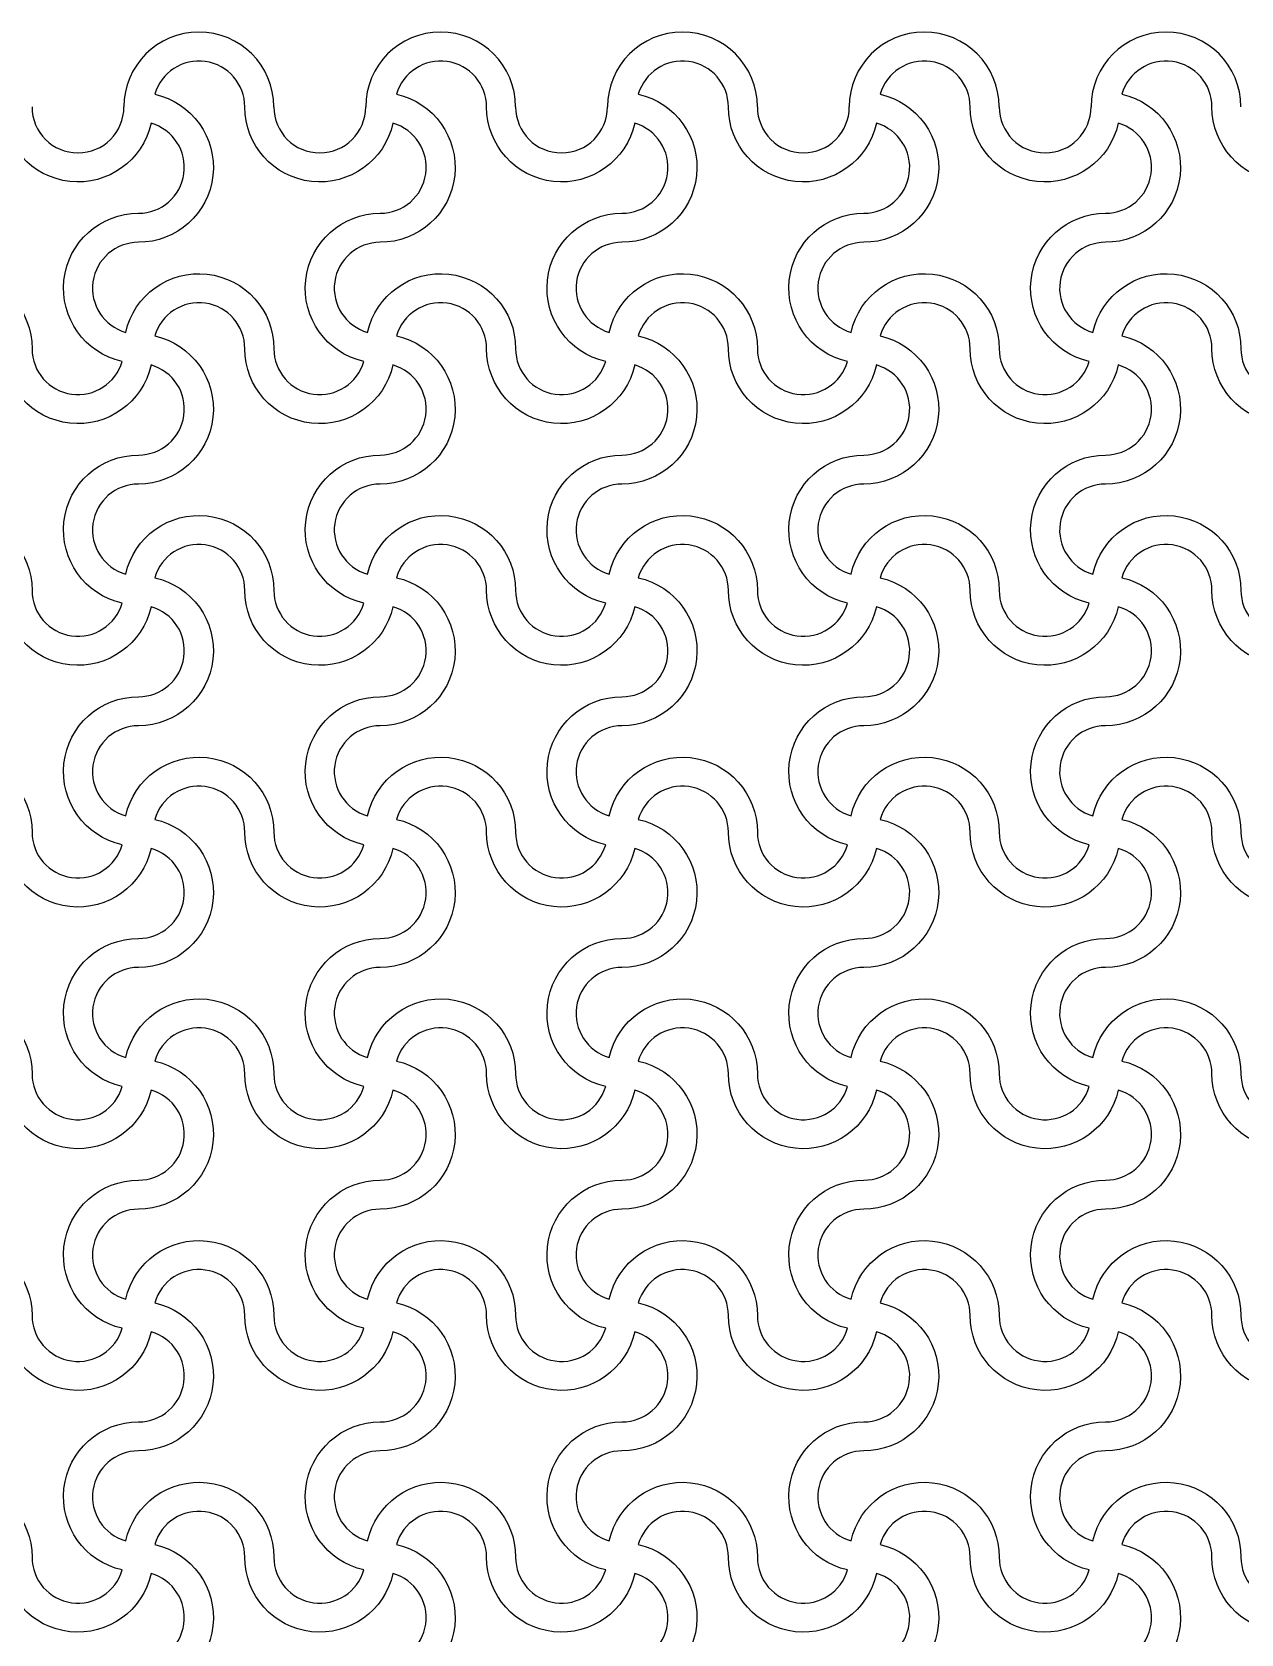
# Model space of a CAD drawing. Header units: millimetres. Extents: x 24 to 345, y 12 to 201.
# Drawn here: x 46.219 to 48.219, y 40.167 to 42.818 of the extents above; entities that cross this region are included whole.
import ezdxf

# ---------------------------------------------------------------- set-up
doc = ezdxf.new("R2010")
doc.units = ezdxf.units.MM
doc.header["$MEASUREMENT"] = 0
doc.layers.add('5th metal (rf+ground)', color=240, linetype='Continuous')

msp = doc.modelspace()

# ---------------------------------------------------------------- linework, layer by layer
at = {"layer": '5th metal (rf+ground)'}
for points in [[(46.41633, 42.66724, -0.8959788), (46.1713, 42.69421, 0.8687853), (46.02227, 42.71524, -0.8959788), (45.9953, 42.47021, 0.8687853), (45.97427, 42.32118, -0.8959788), (46.2193, 42.29421, 0.8687853), (46.36833, 42.27318, -0.8959788), (46.3953, 42.51821, 0.8687853)], [(46.41633, 42.66724, -0.8959788), (46.1713, 42.69421, 0.8687853), (46.02227, 42.71524, -0.8959788), (45.9953, 42.47021, 0.8687853), (45.97427, 42.32118, -0.8959788), (46.2193, 42.29421, 0.8687853), (46.36833, 42.27318, -0.8959788), (46.3953, 42.51821, 0.8687853)], [(46.41633, 42.66724, -0.8959788), (46.1713, 42.69421, 0.8687853), (46.02227, 42.71524, -0.8959788), (45.9953, 42.47021, 0.8687853), (45.97427, 42.32118, -0.8959788), (46.2193, 42.29421, 0.8687853), (46.36833, 42.27318, -0.8959788), (46.3953, 42.51821, 0.8687853)], [(46.41633, 42.66724, -0.8959788), (46.1713, 42.69421, 0.8687853), (46.02227, 42.71524, -0.8959788), (45.9953, 42.47021, 0.8687853), (45.97427, 42.32118, -0.8959788), (46.2193, 42.29421, 0.8687853), (46.36833, 42.27318, -0.8959788), (46.3953, 42.51821, 0.8687853)], [(46.81633, 42.66724, -0.8959788), (46.5713, 42.69421, 0.8687853), (46.42227, 42.71524, -0.8959788), (46.3953, 42.47021, 0.8687853), (46.37427, 42.32118, -0.8959788), (46.6193, 42.29421, 0.8687853), (46.76833, 42.27318, -0.8959788), (46.7953, 42.51821, 0.8687853)], [(46.81633, 42.66724, -0.8959788), (46.5713, 42.69421, 0.8687853), (46.42227, 42.71524, -0.8959788), (46.3953, 42.47021, 0.8687853), (46.37427, 42.32118, -0.8959788), (46.6193, 42.29421, 0.8687853), (46.76833, 42.27318, -0.8959788), (46.7953, 42.51821, 0.8687853)], [(46.81633, 42.66724, -0.8959788), (46.5713, 42.69421, 0.8687853), (46.42227, 42.71524, -0.8959788), (46.3953, 42.47021, 0.8687853), (46.37427, 42.32118, -0.8959788), (46.6193, 42.29421, 0.8687853), (46.76833, 42.27318, -0.8959788), (46.7953, 42.51821, 0.8687853)], [(46.81633, 42.66724, -0.8959788), (46.5713, 42.69421, 0.8687853), (46.42227, 42.71524, -0.8959788), (46.3953, 42.47021, 0.8687853), (46.37427, 42.32118, -0.8959788), (46.6193, 42.29421, 0.8687853), (46.76833, 42.27318, -0.8959788), (46.7953, 42.51821, 0.8687853)], [(47.21633, 42.66724, -0.8959788), (46.9713, 42.69421, 0.8687853), (46.82227, 42.71524, -0.8959788), (46.7953, 42.47021, 0.8687853), (46.77427, 42.32118, -0.8959788), (47.0193, 42.29421, 0.8687853), (47.16833, 42.27318, -0.8959788), (47.1953, 42.51821, 0.8687853)], [(47.21633, 42.66724, -0.8959788), (46.9713, 42.69421, 0.8687853), (46.82227, 42.71524, -0.8959788), (46.7953, 42.47021, 0.8687853), (46.77427, 42.32118, -0.8959788), (47.0193, 42.29421, 0.8687853), (47.16833, 42.27318, -0.8959788), (47.1953, 42.51821, 0.8687853)], [(47.21633, 42.66724, -0.8959788), (46.9713, 42.69421, 0.8687853), (46.82227, 42.71524, -0.8959788), (46.7953, 42.47021, 0.8687853), (46.77427, 42.32118, -0.8959788), (47.0193, 42.29421, 0.8687853), (47.16833, 42.27318, -0.8959788), (47.1953, 42.51821, 0.8687853)], [(47.21633, 42.66724, -0.8959788), (46.9713, 42.69421, 0.8687853), (46.82227, 42.71524, -0.8959788), (46.7953, 42.47021, 0.8687853), (46.77427, 42.32118, -0.8959788), (47.0193, 42.29421, 0.8687853), (47.16833, 42.27318, -0.8959788), (47.1953, 42.51821, 0.8687853)], [(47.61633, 42.66724, -0.8959788), (47.3713, 42.69421, 0.8687853), (47.22227, 42.71524, -0.8959788), (47.1953, 42.47021, 0.8687853), (47.17427, 42.32118, -0.8959788), (47.4193, 42.29421, 0.8687853), (47.56833, 42.27318, -0.8959788), (47.5953, 42.51821, 0.8687853)], [(47.61633, 42.66724, -0.8959788), (47.3713, 42.69421, 0.8687853), (47.22227, 42.71524, -0.8959788), (47.1953, 42.47021, 0.8687853), (47.17427, 42.32118, -0.8959788), (47.4193, 42.29421, 0.8687853), (47.56833, 42.27318, -0.8959788), (47.5953, 42.51821, 0.8687853)], [(47.61633, 42.66724, -0.8959788), (47.3713, 42.69421, 0.8687853), (47.22227, 42.71524, -0.8959788), (47.1953, 42.47021, 0.8687853), (47.17427, 42.32118, -0.8959788), (47.4193, 42.29421, 0.8687853), (47.56833, 42.27318, -0.8959788), (47.5953, 42.51821, 0.8687853)], [(47.61633, 42.66724, -0.8959788), (47.3713, 42.69421, 0.8687853), (47.22227, 42.71524, -0.8959788), (47.1953, 42.47021, 0.8687853), (47.17427, 42.32118, -0.8959788), (47.4193, 42.29421, 0.8687853), (47.56833, 42.27318, -0.8959788), (47.5953, 42.51821, 0.8687853)], [(48.01633, 42.66724, -0.8959788), (47.7713, 42.69421, 0.8687853), (47.62227, 42.71524, -0.8959788), (47.5953, 42.47021, 0.8687853), (47.57427, 42.32118, -0.8959788), (47.8193, 42.29421, 0.8687853), (47.96833, 42.27318, -0.8959788), (47.9953, 42.51821, 0.8687853)], [(48.01633, 42.66724, -0.8959788), (47.7713, 42.69421, 0.8687853), (47.62227, 42.71524, -0.8959788), (47.5953, 42.47021, 0.8687853), (47.57427, 42.32118, -0.8959788), (47.8193, 42.29421, 0.8687853), (47.96833, 42.27318, -0.8959788), (47.9953, 42.51821, 0.8687853)], [(48.01633, 42.66724, -0.8959788), (47.7713, 42.69421, 0.8687853), (47.62227, 42.71524, -0.8959788), (47.5953, 42.47021, 0.8687853), (47.57427, 42.32118, -0.8959788), (47.8193, 42.29421, 0.8687853), (47.96833, 42.27318, -0.8959788), (47.9953, 42.51821, 0.8687853)], [(48.01633, 42.66724, -0.8959788), (47.7713, 42.69421, 0.8687853), (47.62227, 42.71524, -0.8959788), (47.5953, 42.47021, 0.8687853), (47.57427, 42.32118, -0.8959788), (47.8193, 42.29421, 0.8687853), (47.96833, 42.27318, -0.8959788), (47.9953, 42.51821, 0.8687853)], [(48.41633, 42.66724, -0.8959788), (48.1713, 42.69421, 0.8687853), (48.02227, 42.71524, -0.8959788), (47.9953, 42.47021, 0.8687853), (47.97427, 42.32118, -0.8959788), (48.2193, 42.29421, 0.8687853), (48.36833, 42.27318, -0.8959788), (48.3953, 42.51821, 0.8687853)], [(48.41633, 42.66724, -0.8959788), (48.1713, 42.69421, 0.8687853), (48.02227, 42.71524, -0.8959788), (47.9953, 42.47021, 0.8687853), (47.97427, 42.32118, -0.8959788), (48.2193, 42.29421, 0.8687853), (48.36833, 42.27318, -0.8959788), (48.3953, 42.51821, 0.8687853)], [(48.41633, 42.66724, -0.8959788), (48.1713, 42.69421, 0.8687853), (48.02227, 42.71524, -0.8959788), (47.9953, 42.47021, 0.8687853), (47.97427, 42.32118, -0.8959788), (48.2193, 42.29421, 0.8687853), (48.36833, 42.27318, -0.8959788), (48.3953, 42.51821, 0.8687853)], [(48.41633, 42.66724, -0.8959788), (48.1713, 42.69421, 0.8687853), (48.02227, 42.71524, -0.8959788), (47.9953, 42.47021, 0.8687853), (47.97427, 42.32118, -0.8959788), (48.2193, 42.29421, 0.8687853), (48.36833, 42.27318, -0.8959788), (48.3953, 42.51821, 0.8687853)], [(46.41633, 42.26724, -0.8959788), (46.1713, 42.29421, 0.8687853), (46.02227, 42.31524, -0.8959788), (45.9953, 42.07021, 0.8687853), (45.97427, 41.92118, -0.8959788), (46.2193, 41.89421, 0.8687853), (46.36833, 41.87318, -0.8959788), (46.3953, 42.11821, 0.8687853)], [(46.41633, 42.26724, -0.8959788), (46.1713, 42.29421, 0.8687853), (46.02227, 42.31524, -0.8959788), (45.9953, 42.07021, 0.8687853), (45.97427, 41.92118, -0.8959788), (46.2193, 41.89421, 0.8687853), (46.36833, 41.87318, -0.8959788), (46.3953, 42.11821, 0.8687853)], [(46.41633, 42.26724, -0.8959788), (46.1713, 42.29421, 0.8687853), (46.02227, 42.31524, -0.8959788), (45.9953, 42.07021, 0.8687853), (45.97427, 41.92118, -0.8959788), (46.2193, 41.89421, 0.8687853), (46.36833, 41.87318, -0.8959788), (46.3953, 42.11821, 0.8687853)], [(46.41633, 42.26724, -0.8959788), (46.1713, 42.29421, 0.8687853), (46.02227, 42.31524, -0.8959788), (45.9953, 42.07021, 0.8687853), (45.97427, 41.92118, -0.8959788), (46.2193, 41.89421, 0.8687853), (46.36833, 41.87318, -0.8959788), (46.3953, 42.11821, 0.8687853)], [(46.81633, 42.26724, -0.8959788), (46.5713, 42.29421, 0.8687853), (46.42227, 42.31524, -0.8959788), (46.3953, 42.07021, 0.8687853), (46.37427, 41.92118, -0.8959788), (46.6193, 41.89421, 0.8687853), (46.76833, 41.87318, -0.8959788), (46.7953, 42.11821, 0.8687853)], [(46.81633, 42.26724, -0.8959788), (46.5713, 42.29421, 0.8687853), (46.42227, 42.31524, -0.8959788), (46.3953, 42.07021, 0.8687853), (46.37427, 41.92118, -0.8959788), (46.6193, 41.89421, 0.8687853), (46.76833, 41.87318, -0.8959788), (46.7953, 42.11821, 0.8687853)], [(46.81633, 42.26724, -0.8959788), (46.5713, 42.29421, 0.8687853), (46.42227, 42.31524, -0.8959788), (46.3953, 42.07021, 0.8687853), (46.37427, 41.92118, -0.8959788), (46.6193, 41.89421, 0.8687853), (46.76833, 41.87318, -0.8959788), (46.7953, 42.11821, 0.8687853)], [(46.81633, 42.26724, -0.8959788), (46.5713, 42.29421, 0.8687853), (46.42227, 42.31524, -0.8959788), (46.3953, 42.07021, 0.8687853), (46.37427, 41.92118, -0.8959788), (46.6193, 41.89421, 0.8687853), (46.76833, 41.87318, -0.8959788), (46.7953, 42.11821, 0.8687853)], [(47.21633, 42.26724, -0.8959788), (46.9713, 42.29421, 0.8687853), (46.82227, 42.31524, -0.8959788), (46.7953, 42.07021, 0.8687853), (46.77427, 41.92118, -0.8959788), (47.0193, 41.89421, 0.8687853), (47.16833, 41.87318, -0.8959788), (47.1953, 42.11821, 0.8687853)], [(47.21633, 42.26724, -0.8959788), (46.9713, 42.29421, 0.8687853), (46.82227, 42.31524, -0.8959788), (46.7953, 42.07021, 0.8687853), (46.77427, 41.92118, -0.8959788), (47.0193, 41.89421, 0.8687853), (47.16833, 41.87318, -0.8959788), (47.1953, 42.11821, 0.8687853)], [(47.21633, 42.26724, -0.8959788), (46.9713, 42.29421, 0.8687853), (46.82227, 42.31524, -0.8959788), (46.7953, 42.07021, 0.8687853), (46.77427, 41.92118, -0.8959788), (47.0193, 41.89421, 0.8687853), (47.16833, 41.87318, -0.8959788), (47.1953, 42.11821, 0.8687853)], [(47.21633, 42.26724, -0.8959788), (46.9713, 42.29421, 0.8687853), (46.82227, 42.31524, -0.8959788), (46.7953, 42.07021, 0.8687853), (46.77427, 41.92118, -0.8959788), (47.0193, 41.89421, 0.8687853), (47.16833, 41.87318, -0.8959788), (47.1953, 42.11821, 0.8687853)], [(47.61633, 42.26724, -0.8959788), (47.3713, 42.29421, 0.8687853), (47.22227, 42.31524, -0.8959788), (47.1953, 42.07021, 0.8687853), (47.17427, 41.92118, -0.8959788), (47.4193, 41.89421, 0.8687853), (47.56833, 41.87318, -0.8959788), (47.5953, 42.11821, 0.8687853)], [(47.61633, 42.26724, -0.8959788), (47.3713, 42.29421, 0.8687853), (47.22227, 42.31524, -0.8959788), (47.1953, 42.07021, 0.8687853), (47.17427, 41.92118, -0.8959788), (47.4193, 41.89421, 0.8687853), (47.56833, 41.87318, -0.8959788), (47.5953, 42.11821, 0.8687853)], [(47.61633, 42.26724, -0.8959788), (47.3713, 42.29421, 0.8687853), (47.22227, 42.31524, -0.8959788), (47.1953, 42.07021, 0.8687853), (47.17427, 41.92118, -0.8959788), (47.4193, 41.89421, 0.8687853), (47.56833, 41.87318, -0.8959788), (47.5953, 42.11821, 0.8687853)], [(47.61633, 42.26724, -0.8959788), (47.3713, 42.29421, 0.8687853), (47.22227, 42.31524, -0.8959788), (47.1953, 42.07021, 0.8687853), (47.17427, 41.92118, -0.8959788), (47.4193, 41.89421, 0.8687853), (47.56833, 41.87318, -0.8959788), (47.5953, 42.11821, 0.8687853)], [(48.01633, 42.26724, -0.8959788), (47.7713, 42.29421, 0.8687853), (47.62227, 42.31524, -0.8959788), (47.5953, 42.07021, 0.8687853), (47.57427, 41.92118, -0.8959788), (47.8193, 41.89421, 0.8687853), (47.96833, 41.87318, -0.8959788), (47.9953, 42.11821, 0.8687853)], [(48.01633, 42.26724, -0.8959788), (47.7713, 42.29421, 0.8687853), (47.62227, 42.31524, -0.8959788), (47.5953, 42.07021, 0.8687853), (47.57427, 41.92118, -0.8959788), (47.8193, 41.89421, 0.8687853), (47.96833, 41.87318, -0.8959788), (47.9953, 42.11821, 0.8687853)], [(48.01633, 42.26724, -0.8959788), (47.7713, 42.29421, 0.8687853), (47.62227, 42.31524, -0.8959788), (47.5953, 42.07021, 0.8687853), (47.57427, 41.92118, -0.8959788), (47.8193, 41.89421, 0.8687853), (47.96833, 41.87318, -0.8959788), (47.9953, 42.11821, 0.8687853)], [(48.01633, 42.26724, -0.8959788), (47.7713, 42.29421, 0.8687853), (47.62227, 42.31524, -0.8959788), (47.5953, 42.07021, 0.8687853), (47.57427, 41.92118, -0.8959788), (47.8193, 41.89421, 0.8687853), (47.96833, 41.87318, -0.8959788), (47.9953, 42.11821, 0.8687853)], [(48.41633, 42.26724, -0.8959788), (48.1713, 42.29421, 0.8687853), (48.02227, 42.31524, -0.8959788), (47.9953, 42.07021, 0.8687853), (47.97427, 41.92118, -0.8959788), (48.2193, 41.89421, 0.8687853), (48.36833, 41.87318, -0.8959788), (48.3953, 42.11821, 0.8687853)], [(48.41633, 42.26724, -0.8959788), (48.1713, 42.29421, 0.8687853), (48.02227, 42.31524, -0.8959788), (47.9953, 42.07021, 0.8687853), (47.97427, 41.92118, -0.8959788), (48.2193, 41.89421, 0.8687853), (48.36833, 41.87318, -0.8959788), (48.3953, 42.11821, 0.8687853)], [(48.41633, 42.26724, -0.8959788), (48.1713, 42.29421, 0.8687853), (48.02227, 42.31524, -0.8959788), (47.9953, 42.07021, 0.8687853), (47.97427, 41.92118, -0.8959788), (48.2193, 41.89421, 0.8687853), (48.36833, 41.87318, -0.8959788), (48.3953, 42.11821, 0.8687853)], [(48.41633, 42.26724, -0.8959788), (48.1713, 42.29421, 0.8687853), (48.02227, 42.31524, -0.8959788), (47.9953, 42.07021, 0.8687853), (47.97427, 41.92118, -0.8959788), (48.2193, 41.89421, 0.8687853), (48.36833, 41.87318, -0.8959788), (48.3953, 42.11821, 0.8687853)], [(46.41633, 41.86724, -0.8959788), (46.1713, 41.89421, 0.8687853), (46.02227, 41.91524, -0.8959788), (45.9953, 41.67021, 0.8687853), (45.97427, 41.52118, -0.8959788), (46.2193, 41.49421, 0.8687853), (46.36833, 41.47318, -0.8959788), (46.3953, 41.71821, 0.8687853)], [(46.41633, 41.86724, -0.8959788), (46.1713, 41.89421, 0.8687853), (46.02227, 41.91524, -0.8959788), (45.9953, 41.67021, 0.8687853), (45.97427, 41.52118, -0.8959788), (46.2193, 41.49421, 0.8687853), (46.36833, 41.47318, -0.8959788), (46.3953, 41.71821, 0.8687853)], [(46.41633, 41.86724, -0.8959788), (46.1713, 41.89421, 0.8687853), (46.02227, 41.91524, -0.8959788), (45.9953, 41.67021, 0.8687853), (45.97427, 41.52118, -0.8959788), (46.2193, 41.49421, 0.8687853), (46.36833, 41.47318, -0.8959788), (46.3953, 41.71821, 0.8687853)], [(46.41633, 41.86724, -0.8959788), (46.1713, 41.89421, 0.8687853), (46.02227, 41.91524, -0.8959788), (45.9953, 41.67021, 0.8687853), (45.97427, 41.52118, -0.8959788), (46.2193, 41.49421, 0.8687853), (46.36833, 41.47318, -0.8959788), (46.3953, 41.71821, 0.8687853)], [(46.81633, 41.86724, -0.8959788), (46.5713, 41.89421, 0.8687853), (46.42227, 41.91524, -0.8959788), (46.3953, 41.67021, 0.8687853), (46.37427, 41.52118, -0.8959788), (46.6193, 41.49421, 0.8687853), (46.76833, 41.47318, -0.8959788), (46.7953, 41.71821, 0.8687853)], [(46.81633, 41.86724, -0.8959788), (46.5713, 41.89421, 0.8687853), (46.42227, 41.91524, -0.8959788), (46.3953, 41.67021, 0.8687853), (46.37427, 41.52118, -0.8959788), (46.6193, 41.49421, 0.8687853), (46.76833, 41.47318, -0.8959788), (46.7953, 41.71821, 0.8687853)], [(46.81633, 41.86724, -0.8959788), (46.5713, 41.89421, 0.8687853), (46.42227, 41.91524, -0.8959788), (46.3953, 41.67021, 0.8687853), (46.37427, 41.52118, -0.8959788), (46.6193, 41.49421, 0.8687853), (46.76833, 41.47318, -0.8959788), (46.7953, 41.71821, 0.8687853)], [(46.81633, 41.86724, -0.8959788), (46.5713, 41.89421, 0.8687853), (46.42227, 41.91524, -0.8959788), (46.3953, 41.67021, 0.8687853), (46.37427, 41.52118, -0.8959788), (46.6193, 41.49421, 0.8687853), (46.76833, 41.47318, -0.8959788), (46.7953, 41.71821, 0.8687853)], [(47.21633, 41.86724, -0.8959788), (46.9713, 41.89421, 0.8687853), (46.82227, 41.91524, -0.8959788), (46.7953, 41.67021, 0.8687853), (46.77427, 41.52118, -0.8959788), (47.0193, 41.49421, 0.8687853), (47.16833, 41.47318, -0.8959788), (47.1953, 41.71821, 0.8687853)], [(47.21633, 41.86724, -0.8959788), (46.9713, 41.89421, 0.8687853), (46.82227, 41.91524, -0.8959788), (46.7953, 41.67021, 0.8687853), (46.77427, 41.52118, -0.8959788), (47.0193, 41.49421, 0.8687853), (47.16833, 41.47318, -0.8959788), (47.1953, 41.71821, 0.8687853)], [(47.21633, 41.86724, -0.8959788), (46.9713, 41.89421, 0.8687853), (46.82227, 41.91524, -0.8959788), (46.7953, 41.67021, 0.8687853), (46.77427, 41.52118, -0.8959788), (47.0193, 41.49421, 0.8687853), (47.16833, 41.47318, -0.8959788), (47.1953, 41.71821, 0.8687853)], [(47.21633, 41.86724, -0.8959788), (46.9713, 41.89421, 0.8687853), (46.82227, 41.91524, -0.8959788), (46.7953, 41.67021, 0.8687853), (46.77427, 41.52118, -0.8959788), (47.0193, 41.49421, 0.8687853), (47.16833, 41.47318, -0.8959788), (47.1953, 41.71821, 0.8687853)], [(47.61633, 41.86724, -0.8959788), (47.3713, 41.89421, 0.8687853), (47.22227, 41.91524, -0.8959788), (47.1953, 41.67021, 0.8687853), (47.17427, 41.52118, -0.8959788), (47.4193, 41.49421, 0.8687853), (47.56833, 41.47318, -0.8959788), (47.5953, 41.71821, 0.8687853)], [(47.61633, 41.86724, -0.8959788), (47.3713, 41.89421, 0.8687853), (47.22227, 41.91524, -0.8959788), (47.1953, 41.67021, 0.8687853), (47.17427, 41.52118, -0.8959788), (47.4193, 41.49421, 0.8687853), (47.56833, 41.47318, -0.8959788), (47.5953, 41.71821, 0.8687853)], [(47.61633, 41.86724, -0.8959788), (47.3713, 41.89421, 0.8687853), (47.22227, 41.91524, -0.8959788), (47.1953, 41.67021, 0.8687853), (47.17427, 41.52118, -0.8959788), (47.4193, 41.49421, 0.8687853), (47.56833, 41.47318, -0.8959788), (47.5953, 41.71821, 0.8687853)], [(47.61633, 41.86724, -0.8959788), (47.3713, 41.89421, 0.8687853), (47.22227, 41.91524, -0.8959788), (47.1953, 41.67021, 0.8687853), (47.17427, 41.52118, -0.8959788), (47.4193, 41.49421, 0.8687853), (47.56833, 41.47318, -0.8959788), (47.5953, 41.71821, 0.8687853)], [(48.01633, 41.86724, -0.8959788), (47.7713, 41.89421, 0.8687853), (47.62227, 41.91524, -0.8959788), (47.5953, 41.67021, 0.8687853), (47.57427, 41.52118, -0.8959788), (47.8193, 41.49421, 0.8687853), (47.96833, 41.47318, -0.8959788), (47.9953, 41.71821, 0.8687853)], [(48.01633, 41.86724, -0.8959788), (47.7713, 41.89421, 0.8687853), (47.62227, 41.91524, -0.8959788), (47.5953, 41.67021, 0.8687853), (47.57427, 41.52118, -0.8959788), (47.8193, 41.49421, 0.8687853), (47.96833, 41.47318, -0.8959788), (47.9953, 41.71821, 0.8687853)], [(48.01633, 41.86724, -0.8959788), (47.7713, 41.89421, 0.8687853), (47.62227, 41.91524, -0.8959788), (47.5953, 41.67021, 0.8687853), (47.57427, 41.52118, -0.8959788), (47.8193, 41.49421, 0.8687853), (47.96833, 41.47318, -0.8959788), (47.9953, 41.71821, 0.8687853)], [(48.01633, 41.86724, -0.8959788), (47.7713, 41.89421, 0.8687853), (47.62227, 41.91524, -0.8959788), (47.5953, 41.67021, 0.8687853), (47.57427, 41.52118, -0.8959788), (47.8193, 41.49421, 0.8687853), (47.96833, 41.47318, -0.8959788), (47.9953, 41.71821, 0.8687853)], [(48.41633, 41.86724, -0.8959788), (48.1713, 41.89421, 0.8687853), (48.02227, 41.91524, -0.8959788), (47.9953, 41.67021, 0.8687853), (47.97427, 41.52118, -0.8959788), (48.2193, 41.49421, 0.8687853), (48.36833, 41.47318, -0.8959788), (48.3953, 41.71821, 0.8687853)], [(48.41633, 41.86724, -0.8959788), (48.1713, 41.89421, 0.8687853), (48.02227, 41.91524, -0.8959788), (47.9953, 41.67021, 0.8687853), (47.97427, 41.52118, -0.8959788), (48.2193, 41.49421, 0.8687853), (48.36833, 41.47318, -0.8959788), (48.3953, 41.71821, 0.8687853)], [(48.41633, 41.86724, -0.8959788), (48.1713, 41.89421, 0.8687853), (48.02227, 41.91524, -0.8959788), (47.9953, 41.67021, 0.8687853), (47.97427, 41.52118, -0.8959788), (48.2193, 41.49421, 0.8687853), (48.36833, 41.47318, -0.8959788), (48.3953, 41.71821, 0.8687853)], [(48.41633, 41.86724, -0.8959788), (48.1713, 41.89421, 0.8687853), (48.02227, 41.91524, -0.8959788), (47.9953, 41.67021, 0.8687853), (47.97427, 41.52118, -0.8959788), (48.2193, 41.49421, 0.8687853), (48.36833, 41.47318, -0.8959788), (48.3953, 41.71821, 0.8687853)], [(46.41633, 41.46724, -0.8959788), (46.1713, 41.49421, 0.8687853), (46.02227, 41.51524, -0.8959788), (45.9953, 41.27021, 0.8687853), (45.97427, 41.12118, -0.8959788), (46.2193, 41.09421, 0.8687853), (46.36833, 41.07318, -0.8959788), (46.3953, 41.31821, 0.8687853)], [(46.41633, 41.46724, -0.8959788), (46.1713, 41.49421, 0.8687853), (46.02227, 41.51524, -0.8959788), (45.9953, 41.27021, 0.8687853), (45.97427, 41.12118, -0.8959788), (46.2193, 41.09421, 0.8687853), (46.36833, 41.07318, -0.8959788), (46.3953, 41.31821, 0.8687853)], [(46.41633, 41.46724, -0.8959788), (46.1713, 41.49421, 0.8687853), (46.02227, 41.51524, -0.8959788), (45.9953, 41.27021, 0.8687853), (45.97427, 41.12118, -0.8959788), (46.2193, 41.09421, 0.8687853), (46.36833, 41.07318, -0.8959788), (46.3953, 41.31821, 0.8687853)], [(46.41633, 41.46724, -0.8959788), (46.1713, 41.49421, 0.8687853), (46.02227, 41.51524, -0.8959788), (45.9953, 41.27021, 0.8687853), (45.97427, 41.12118, -0.8959788), (46.2193, 41.09421, 0.8687853), (46.36833, 41.07318, -0.8959788), (46.3953, 41.31821, 0.8687853)], [(46.81633, 41.46724, -0.8959788), (46.5713, 41.49421, 0.8687853), (46.42227, 41.51524, -0.8959788), (46.3953, 41.27021, 0.8687853), (46.37427, 41.12118, -0.8959788), (46.6193, 41.09421, 0.8687853), (46.76833, 41.07318, -0.8959788), (46.7953, 41.31821, 0.8687853)], [(46.81633, 41.46724, -0.8959788), (46.5713, 41.49421, 0.8687853), (46.42227, 41.51524, -0.8959788), (46.3953, 41.27021, 0.8687853), (46.37427, 41.12118, -0.8959788), (46.6193, 41.09421, 0.8687853), (46.76833, 41.07318, -0.8959788), (46.7953, 41.31821, 0.8687853)], [(46.81633, 41.46724, -0.8959788), (46.5713, 41.49421, 0.8687853), (46.42227, 41.51524, -0.8959788), (46.3953, 41.27021, 0.8687853), (46.37427, 41.12118, -0.8959788), (46.6193, 41.09421, 0.8687853), (46.76833, 41.07318, -0.8959788), (46.7953, 41.31821, 0.8687853)], [(46.81633, 41.46724, -0.8959788), (46.5713, 41.49421, 0.8687853), (46.42227, 41.51524, -0.8959788), (46.3953, 41.27021, 0.8687853), (46.37427, 41.12118, -0.8959788), (46.6193, 41.09421, 0.8687853), (46.76833, 41.07318, -0.8959788), (46.7953, 41.31821, 0.8687853)], [(47.21633, 41.46724, -0.8959788), (46.9713, 41.49421, 0.8687853), (46.82227, 41.51524, -0.8959788), (46.7953, 41.27021, 0.8687853), (46.77427, 41.12118, -0.8959788), (47.0193, 41.09421, 0.8687853), (47.16833, 41.07318, -0.8959788), (47.1953, 41.31821, 0.8687853)], [(47.21633, 41.46724, -0.8959788), (46.9713, 41.49421, 0.8687853), (46.82227, 41.51524, -0.8959788), (46.7953, 41.27021, 0.8687853), (46.77427, 41.12118, -0.8959788), (47.0193, 41.09421, 0.8687853), (47.16833, 41.07318, -0.8959788), (47.1953, 41.31821, 0.8687853)], [(47.21633, 41.46724, -0.8959788), (46.9713, 41.49421, 0.8687853), (46.82227, 41.51524, -0.8959788), (46.7953, 41.27021, 0.8687853), (46.77427, 41.12118, -0.8959788), (47.0193, 41.09421, 0.8687853), (47.16833, 41.07318, -0.8959788), (47.1953, 41.31821, 0.8687853)], [(47.21633, 41.46724, -0.8959788), (46.9713, 41.49421, 0.8687853), (46.82227, 41.51524, -0.8959788), (46.7953, 41.27021, 0.8687853), (46.77427, 41.12118, -0.8959788), (47.0193, 41.09421, 0.8687853), (47.16833, 41.07318, -0.8959788), (47.1953, 41.31821, 0.8687853)], [(47.61633, 41.46724, -0.8959788), (47.3713, 41.49421, 0.8687853), (47.22227, 41.51524, -0.8959788), (47.1953, 41.27021, 0.8687853), (47.17427, 41.12118, -0.8959788), (47.4193, 41.09421, 0.8687853), (47.56833, 41.07318, -0.8959788), (47.5953, 41.31821, 0.8687853)], [(47.61633, 41.46724, -0.8959788), (47.3713, 41.49421, 0.8687853), (47.22227, 41.51524, -0.8959788), (47.1953, 41.27021, 0.8687853), (47.17427, 41.12118, -0.8959788), (47.4193, 41.09421, 0.8687853), (47.56833, 41.07318, -0.8959788), (47.5953, 41.31821, 0.8687853)], [(47.61633, 41.46724, -0.8959788), (47.3713, 41.49421, 0.8687853), (47.22227, 41.51524, -0.8959788), (47.1953, 41.27021, 0.8687853), (47.17427, 41.12118, -0.8959788), (47.4193, 41.09421, 0.8687853), (47.56833, 41.07318, -0.8959788), (47.5953, 41.31821, 0.8687853)], [(47.61633, 41.46724, -0.8959788), (47.3713, 41.49421, 0.8687853), (47.22227, 41.51524, -0.8959788), (47.1953, 41.27021, 0.8687853), (47.17427, 41.12118, -0.8959788), (47.4193, 41.09421, 0.8687853), (47.56833, 41.07318, -0.8959788), (47.5953, 41.31821, 0.8687853)], [(48.01633, 41.46724, -0.8959788), (47.7713, 41.49421, 0.8687853), (47.62227, 41.51524, -0.8959788), (47.5953, 41.27021, 0.8687853), (47.57427, 41.12118, -0.8959788), (47.8193, 41.09421, 0.8687853), (47.96833, 41.07318, -0.8959788), (47.9953, 41.31821, 0.8687853)], [(48.01633, 41.46724, -0.8959788), (47.7713, 41.49421, 0.8687853), (47.62227, 41.51524, -0.8959788), (47.5953, 41.27021, 0.8687853), (47.57427, 41.12118, -0.8959788), (47.8193, 41.09421, 0.8687853), (47.96833, 41.07318, -0.8959788), (47.9953, 41.31821, 0.8687853)], [(48.01633, 41.46724, -0.8959788), (47.7713, 41.49421, 0.8687853), (47.62227, 41.51524, -0.8959788), (47.5953, 41.27021, 0.8687853), (47.57427, 41.12118, -0.8959788), (47.8193, 41.09421, 0.8687853), (47.96833, 41.07318, -0.8959788), (47.9953, 41.31821, 0.8687853)], [(48.01633, 41.46724, -0.8959788), (47.7713, 41.49421, 0.8687853), (47.62227, 41.51524, -0.8959788), (47.5953, 41.27021, 0.8687853), (47.57427, 41.12118, -0.8959788), (47.8193, 41.09421, 0.8687853), (47.96833, 41.07318, -0.8959788), (47.9953, 41.31821, 0.8687853)], [(48.41633, 41.46724, -0.8959788), (48.1713, 41.49421, 0.8687853), (48.02227, 41.51524, -0.8959788), (47.9953, 41.27021, 0.8687853), (47.97427, 41.12118, -0.8959788), (48.2193, 41.09421, 0.8687853), (48.36833, 41.07318, -0.8959788), (48.3953, 41.31821, 0.8687853)], [(48.41633, 41.46724, -0.8959788), (48.1713, 41.49421, 0.8687853), (48.02227, 41.51524, -0.8959788), (47.9953, 41.27021, 0.8687853), (47.97427, 41.12118, -0.8959788), (48.2193, 41.09421, 0.8687853), (48.36833, 41.07318, -0.8959788), (48.3953, 41.31821, 0.8687853)], [(48.41633, 41.46724, -0.8959788), (48.1713, 41.49421, 0.8687853), (48.02227, 41.51524, -0.8959788), (47.9953, 41.27021, 0.8687853), (47.97427, 41.12118, -0.8959788), (48.2193, 41.09421, 0.8687853), (48.36833, 41.07318, -0.8959788), (48.3953, 41.31821, 0.8687853)], [(48.41633, 41.46724, -0.8959788), (48.1713, 41.49421, 0.8687853), (48.02227, 41.51524, -0.8959788), (47.9953, 41.27021, 0.8687853), (47.97427, 41.12118, -0.8959788), (48.2193, 41.09421, 0.8687853), (48.36833, 41.07318, -0.8959788), (48.3953, 41.31821, 0.8687853)], [(46.41633, 41.06724, -0.8959788), (46.1713, 41.09421, 0.8687853), (46.02227, 41.11524, -0.8959788), (45.9953, 40.87021, 0.8687853), (45.97427, 40.72118, -0.8959788), (46.2193, 40.69421, 0.8687853), (46.36833, 40.67318, -0.8959788), (46.3953, 40.91821, 0.8687853)], [(46.41633, 41.06724, -0.8959788), (46.1713, 41.09421, 0.8687853), (46.02227, 41.11524, -0.8959788), (45.9953, 40.87021, 0.8687853), (45.97427, 40.72118, -0.8959788), (46.2193, 40.69421, 0.8687853), (46.36833, 40.67318, -0.8959788), (46.3953, 40.91821, 0.8687853)], [(46.41633, 41.06724, -0.8959788), (46.1713, 41.09421, 0.8687853), (46.02227, 41.11524, -0.8959788), (45.9953, 40.87021, 0.8687853), (45.97427, 40.72118, -0.8959788), (46.2193, 40.69421, 0.8687853), (46.36833, 40.67318, -0.8959788), (46.3953, 40.91821, 0.8687853)], [(46.41633, 41.06724, -0.8959788), (46.1713, 41.09421, 0.8687853), (46.02227, 41.11524, -0.8959788), (45.9953, 40.87021, 0.8687853), (45.97427, 40.72118, -0.8959788), (46.2193, 40.69421, 0.8687853), (46.36833, 40.67318, -0.8959788), (46.3953, 40.91821, 0.8687853)], [(46.81633, 41.06724, -0.8959788), (46.5713, 41.09421, 0.8687853), (46.42227, 41.11524, -0.8959788), (46.3953, 40.87021, 0.8687853), (46.37427, 40.72118, -0.8959788), (46.6193, 40.69421, 0.8687853), (46.76833, 40.67318, -0.8959788), (46.7953, 40.91821, 0.8687853)], [(46.81633, 41.06724, -0.8959788), (46.5713, 41.09421, 0.8687853), (46.42227, 41.11524, -0.8959788), (46.3953, 40.87021, 0.8687853), (46.37427, 40.72118, -0.8959788), (46.6193, 40.69421, 0.8687853), (46.76833, 40.67318, -0.8959788), (46.7953, 40.91821, 0.8687853)], [(46.81633, 41.06724, -0.8959788), (46.5713, 41.09421, 0.8687853), (46.42227, 41.11524, -0.8959788), (46.3953, 40.87021, 0.8687853), (46.37427, 40.72118, -0.8959788), (46.6193, 40.69421, 0.8687853), (46.76833, 40.67318, -0.8959788), (46.7953, 40.91821, 0.8687853)], [(46.81633, 41.06724, -0.8959788), (46.5713, 41.09421, 0.8687853), (46.42227, 41.11524, -0.8959788), (46.3953, 40.87021, 0.8687853), (46.37427, 40.72118, -0.8959788), (46.6193, 40.69421, 0.8687853), (46.76833, 40.67318, -0.8959788), (46.7953, 40.91821, 0.8687853)], [(47.21633, 41.06724, -0.8959788), (46.9713, 41.09421, 0.8687853), (46.82227, 41.11524, -0.8959788), (46.7953, 40.87021, 0.8687853), (46.77427, 40.72118, -0.8959788), (47.0193, 40.69421, 0.8687853), (47.16833, 40.67318, -0.8959788), (47.1953, 40.91821, 0.8687853)], [(47.21633, 41.06724, -0.8959788), (46.9713, 41.09421, 0.8687853), (46.82227, 41.11524, -0.8959788), (46.7953, 40.87021, 0.8687853), (46.77427, 40.72118, -0.8959788), (47.0193, 40.69421, 0.8687853), (47.16833, 40.67318, -0.8959788), (47.1953, 40.91821, 0.8687853)], [(47.21633, 41.06724, -0.8959788), (46.9713, 41.09421, 0.8687853), (46.82227, 41.11524, -0.8959788), (46.7953, 40.87021, 0.8687853), (46.77427, 40.72118, -0.8959788), (47.0193, 40.69421, 0.8687853), (47.16833, 40.67318, -0.8959788), (47.1953, 40.91821, 0.8687853)], [(47.21633, 41.06724, -0.8959788), (46.9713, 41.09421, 0.8687853), (46.82227, 41.11524, -0.8959788), (46.7953, 40.87021, 0.8687853), (46.77427, 40.72118, -0.8959788), (47.0193, 40.69421, 0.8687853), (47.16833, 40.67318, -0.8959788), (47.1953, 40.91821, 0.8687853)], [(47.61633, 41.06724, -0.8959788), (47.3713, 41.09421, 0.8687853), (47.22227, 41.11524, -0.8959788), (47.1953, 40.87021, 0.8687853), (47.17427, 40.72118, -0.8959788), (47.4193, 40.69421, 0.8687853), (47.56833, 40.67318, -0.8959788), (47.5953, 40.91821, 0.8687853)], [(47.61633, 41.06724, -0.8959788), (47.3713, 41.09421, 0.8687853), (47.22227, 41.11524, -0.8959788), (47.1953, 40.87021, 0.8687853), (47.17427, 40.72118, -0.8959788), (47.4193, 40.69421, 0.8687853), (47.56833, 40.67318, -0.8959788), (47.5953, 40.91821, 0.8687853)], [(47.61633, 41.06724, -0.8959788), (47.3713, 41.09421, 0.8687853), (47.22227, 41.11524, -0.8959788), (47.1953, 40.87021, 0.8687853), (47.17427, 40.72118, -0.8959788), (47.4193, 40.69421, 0.8687853), (47.56833, 40.67318, -0.8959788), (47.5953, 40.91821, 0.8687853)], [(47.61633, 41.06724, -0.8959788), (47.3713, 41.09421, 0.8687853), (47.22227, 41.11524, -0.8959788), (47.1953, 40.87021, 0.8687853), (47.17427, 40.72118, -0.8959788), (47.4193, 40.69421, 0.8687853), (47.56833, 40.67318, -0.8959788), (47.5953, 40.91821, 0.8687853)], [(48.01633, 41.06724, -0.8959788), (47.7713, 41.09421, 0.8687853), (47.62227, 41.11524, -0.8959788), (47.5953, 40.87021, 0.8687853), (47.57427, 40.72118, -0.8959788), (47.8193, 40.69421, 0.8687853), (47.96833, 40.67318, -0.8959788), (47.9953, 40.91821, 0.8687853)], [(48.01633, 41.06724, -0.8959788), (47.7713, 41.09421, 0.8687853), (47.62227, 41.11524, -0.8959788), (47.5953, 40.87021, 0.8687853), (47.57427, 40.72118, -0.8959788), (47.8193, 40.69421, 0.8687853), (47.96833, 40.67318, -0.8959788), (47.9953, 40.91821, 0.8687853)], [(48.01633, 41.06724, -0.8959788), (47.7713, 41.09421, 0.8687853), (47.62227, 41.11524, -0.8959788), (47.5953, 40.87021, 0.8687853), (47.57427, 40.72118, -0.8959788), (47.8193, 40.69421, 0.8687853), (47.96833, 40.67318, -0.8959788), (47.9953, 40.91821, 0.8687853)], [(48.01633, 41.06724, -0.8959788), (47.7713, 41.09421, 0.8687853), (47.62227, 41.11524, -0.8959788), (47.5953, 40.87021, 0.8687853), (47.57427, 40.72118, -0.8959788), (47.8193, 40.69421, 0.8687853), (47.96833, 40.67318, -0.8959788), (47.9953, 40.91821, 0.8687853)], [(48.41633, 41.06724, -0.8959788), (48.1713, 41.09421, 0.8687853), (48.02227, 41.11524, -0.8959788), (47.9953, 40.87021, 0.8687853), (47.97427, 40.72118, -0.8959788), (48.2193, 40.69421, 0.8687853), (48.36833, 40.67318, -0.8959788), (48.3953, 40.91821, 0.8687853)], [(48.41633, 41.06724, -0.8959788), (48.1713, 41.09421, 0.8687853), (48.02227, 41.11524, -0.8959788), (47.9953, 40.87021, 0.8687853), (47.97427, 40.72118, -0.8959788), (48.2193, 40.69421, 0.8687853), (48.36833, 40.67318, -0.8959788), (48.3953, 40.91821, 0.8687853)], [(48.41633, 41.06724, -0.8959788), (48.1713, 41.09421, 0.8687853), (48.02227, 41.11524, -0.8959788), (47.9953, 40.87021, 0.8687853), (47.97427, 40.72118, -0.8959788), (48.2193, 40.69421, 0.8687853), (48.36833, 40.67318, -0.8959788), (48.3953, 40.91821, 0.8687853)], [(48.41633, 41.06724, -0.8959788), (48.1713, 41.09421, 0.8687853), (48.02227, 41.11524, -0.8959788), (47.9953, 40.87021, 0.8687853), (47.97427, 40.72118, -0.8959788), (48.2193, 40.69421, 0.8687853), (48.36833, 40.67318, -0.8959788), (48.3953, 40.91821, 0.8687853)], [(46.41633, 40.66724, -0.8959788), (46.1713, 40.69421, 0.8687853), (46.02227, 40.71524, -0.8959788), (45.9953, 40.47021, 0.8687853), (45.97427, 40.32118, -0.8959788), (46.2193, 40.29421, 0.8687853), (46.36833, 40.27318, -0.8959788), (46.3953, 40.51821, 0.8687853)], [(46.41633, 40.66724, -0.8959788), (46.1713, 40.69421, 0.8687853), (46.02227, 40.71524, -0.8959788), (45.9953, 40.47021, 0.8687853), (45.97427, 40.32118, -0.8959788), (46.2193, 40.29421, 0.8687853), (46.36833, 40.27318, -0.8959788), (46.3953, 40.51821, 0.8687853)], [(46.41633, 40.66724, -0.8959788), (46.1713, 40.69421, 0.8687853), (46.02227, 40.71524, -0.8959788), (45.9953, 40.47021, 0.8687853), (45.97427, 40.32118, -0.8959788), (46.2193, 40.29421, 0.8687853), (46.36833, 40.27318, -0.8959788), (46.3953, 40.51821, 0.8687853)], [(46.41633, 40.66724, -0.8959788), (46.1713, 40.69421, 0.8687853), (46.02227, 40.71524, -0.8959788), (45.9953, 40.47021, 0.8687853), (45.97427, 40.32118, -0.8959788), (46.2193, 40.29421, 0.8687853), (46.36833, 40.27318, -0.8959788), (46.3953, 40.51821, 0.8687853)], [(46.81633, 40.66724, -0.8959788), (46.5713, 40.69421, 0.8687853), (46.42227, 40.71524, -0.8959788), (46.3953, 40.47021, 0.8687853), (46.37427, 40.32118, -0.8959788), (46.6193, 40.29421, 0.8687853), (46.76833, 40.27318, -0.8959788), (46.7953, 40.51821, 0.8687853)], [(46.81633, 40.66724, -0.8959788), (46.5713, 40.69421, 0.8687853), (46.42227, 40.71524, -0.8959788), (46.3953, 40.47021, 0.8687853), (46.37427, 40.32118, -0.8959788), (46.6193, 40.29421, 0.8687853), (46.76833, 40.27318, -0.8959788), (46.7953, 40.51821, 0.8687853)], [(46.81633, 40.66724, -0.8959788), (46.5713, 40.69421, 0.8687853), (46.42227, 40.71524, -0.8959788), (46.3953, 40.47021, 0.8687853), (46.37427, 40.32118, -0.8959788), (46.6193, 40.29421, 0.8687853), (46.76833, 40.27318, -0.8959788), (46.7953, 40.51821, 0.8687853)], [(46.81633, 40.66724, -0.8959788), (46.5713, 40.69421, 0.8687853), (46.42227, 40.71524, -0.8959788), (46.3953, 40.47021, 0.8687853), (46.37427, 40.32118, -0.8959788), (46.6193, 40.29421, 0.8687853), (46.76833, 40.27318, -0.8959788), (46.7953, 40.51821, 0.8687853)], [(47.21633, 40.66724, -0.8959788), (46.9713, 40.69421, 0.8687853), (46.82227, 40.71524, -0.8959788), (46.7953, 40.47021, 0.8687853), (46.77427, 40.32118, -0.8959788), (47.0193, 40.29421, 0.8687853), (47.16833, 40.27318, -0.8959788), (47.1953, 40.51821, 0.8687853)], [(47.21633, 40.66724, -0.8959788), (46.9713, 40.69421, 0.8687853), (46.82227, 40.71524, -0.8959788), (46.7953, 40.47021, 0.8687853), (46.77427, 40.32118, -0.8959788), (47.0193, 40.29421, 0.8687853), (47.16833, 40.27318, -0.8959788), (47.1953, 40.51821, 0.8687853)], [(47.21633, 40.66724, -0.8959788), (46.9713, 40.69421, 0.8687853), (46.82227, 40.71524, -0.8959788), (46.7953, 40.47021, 0.8687853), (46.77427, 40.32118, -0.8959788), (47.0193, 40.29421, 0.8687853), (47.16833, 40.27318, -0.8959788), (47.1953, 40.51821, 0.8687853)], [(47.21633, 40.66724, -0.8959788), (46.9713, 40.69421, 0.8687853), (46.82227, 40.71524, -0.8959788), (46.7953, 40.47021, 0.8687853), (46.77427, 40.32118, -0.8959788), (47.0193, 40.29421, 0.8687853), (47.16833, 40.27318, -0.8959788), (47.1953, 40.51821, 0.8687853)], [(47.61633, 40.66724, -0.8959788), (47.3713, 40.69421, 0.8687853), (47.22227, 40.71524, -0.8959788), (47.1953, 40.47021, 0.8687853), (47.17427, 40.32118, -0.8959788), (47.4193, 40.29421, 0.8687853), (47.56833, 40.27318, -0.8959788), (47.5953, 40.51821, 0.8687853)], [(47.61633, 40.66724, -0.8959788), (47.3713, 40.69421, 0.8687853), (47.22227, 40.71524, -0.8959788), (47.1953, 40.47021, 0.8687853), (47.17427, 40.32118, -0.8959788), (47.4193, 40.29421, 0.8687853), (47.56833, 40.27318, -0.8959788), (47.5953, 40.51821, 0.8687853)], [(47.61633, 40.66724, -0.8959788), (47.3713, 40.69421, 0.8687853), (47.22227, 40.71524, -0.8959788), (47.1953, 40.47021, 0.8687853), (47.17427, 40.32118, -0.8959788), (47.4193, 40.29421, 0.8687853), (47.56833, 40.27318, -0.8959788), (47.5953, 40.51821, 0.8687853)], [(47.61633, 40.66724, -0.8959788), (47.3713, 40.69421, 0.8687853), (47.22227, 40.71524, -0.8959788), (47.1953, 40.47021, 0.8687853), (47.17427, 40.32118, -0.8959788), (47.4193, 40.29421, 0.8687853), (47.56833, 40.27318, -0.8959788), (47.5953, 40.51821, 0.8687853)], [(48.01633, 40.66724, -0.8959788), (47.7713, 40.69421, 0.8687853), (47.62227, 40.71524, -0.8959788), (47.5953, 40.47021, 0.8687853), (47.57427, 40.32118, -0.8959788), (47.8193, 40.29421, 0.8687853), (47.96833, 40.27318, -0.8959788), (47.9953, 40.51821, 0.8687853)], [(48.01633, 40.66724, -0.8959788), (47.7713, 40.69421, 0.8687853), (47.62227, 40.71524, -0.8959788), (47.5953, 40.47021, 0.8687853), (47.57427, 40.32118, -0.8959788), (47.8193, 40.29421, 0.8687853), (47.96833, 40.27318, -0.8959788), (47.9953, 40.51821, 0.8687853)], [(48.01633, 40.66724, -0.8959788), (47.7713, 40.69421, 0.8687853), (47.62227, 40.71524, -0.8959788), (47.5953, 40.47021, 0.8687853), (47.57427, 40.32118, -0.8959788), (47.8193, 40.29421, 0.8687853), (47.96833, 40.27318, -0.8959788), (47.9953, 40.51821, 0.8687853)], [(48.01633, 40.66724, -0.8959788), (47.7713, 40.69421, 0.8687853), (47.62227, 40.71524, -0.8959788), (47.5953, 40.47021, 0.8687853), (47.57427, 40.32118, -0.8959788), (47.8193, 40.29421, 0.8687853), (47.96833, 40.27318, -0.8959788), (47.9953, 40.51821, 0.8687853)], [(48.41633, 40.66724, -0.8959788), (48.1713, 40.69421, 0.8687853), (48.02227, 40.71524, -0.8959788), (47.9953, 40.47021, 0.8687853), (47.97427, 40.32118, -0.8959788), (48.2193, 40.29421, 0.8687853), (48.36833, 40.27318, -0.8959788), (48.3953, 40.51821, 0.8687853)], [(48.41633, 40.66724, -0.8959788), (48.1713, 40.69421, 0.8687853), (48.02227, 40.71524, -0.8959788), (47.9953, 40.47021, 0.8687853), (47.97427, 40.32118, -0.8959788), (48.2193, 40.29421, 0.8687853), (48.36833, 40.27318, -0.8959788), (48.3953, 40.51821, 0.8687853)], [(48.41633, 40.66724, -0.8959788), (48.1713, 40.69421, 0.8687853), (48.02227, 40.71524, -0.8959788), (47.9953, 40.47021, 0.8687853), (47.97427, 40.32118, -0.8959788), (48.2193, 40.29421, 0.8687853), (48.36833, 40.27318, -0.8959788), (48.3953, 40.51821, 0.8687853)], [(48.41633, 40.66724, -0.8959788), (48.1713, 40.69421, 0.8687853), (48.02227, 40.71524, -0.8959788), (47.9953, 40.47021, 0.8687853), (47.97427, 40.32118, -0.8959788), (48.2193, 40.29421, 0.8687853), (48.36833, 40.27318, -0.8959788), (48.3953, 40.51821, 0.8687853)], [(46.41633, 40.26724, -0.8959788), (46.1713, 40.29421, 0.8687853), (46.02227, 40.31524, -0.8959788), (45.9953, 40.07021, 0.8687853), (45.97427, 39.92118, -0.8959788), (46.2193, 39.89421, 0.8687853), (46.36833, 39.87318, -0.8959788), (46.3953, 40.11821, 0.8687853)], [(46.41633, 40.26724, -0.8959788), (46.1713, 40.29421, 0.8687853), (46.02227, 40.31524, -0.8959788), (45.9953, 40.07021, 0.8687853), (45.97427, 39.92118, -0.8959788), (46.2193, 39.89421, 0.8687853), (46.36833, 39.87318, -0.8959788), (46.3953, 40.11821, 0.8687853)], [(46.41633, 40.26724, -0.8959788), (46.1713, 40.29421, 0.8687853), (46.02227, 40.31524, -0.8959788), (45.9953, 40.07021, 0.8687853), (45.97427, 39.92118, -0.8959788), (46.2193, 39.89421, 0.8687853), (46.36833, 39.87318, -0.8959788), (46.3953, 40.11821, 0.8687853)], [(46.41633, 40.26724, -0.8959788), (46.1713, 40.29421, 0.8687853), (46.02227, 40.31524, -0.8959788), (45.9953, 40.07021, 0.8687853), (45.97427, 39.92118, -0.8959788), (46.2193, 39.89421, 0.8687853), (46.36833, 39.87318, -0.8959788), (46.3953, 40.11821, 0.8687853)], [(46.81633, 40.26724, -0.8959788), (46.5713, 40.29421, 0.8687853), (46.42227, 40.31524, -0.8959788), (46.3953, 40.07021, 0.8687853), (46.37427, 39.92118, -0.8959788), (46.6193, 39.89421, 0.8687853), (46.76833, 39.87318, -0.8959788), (46.7953, 40.11821, 0.8687853)], [(46.81633, 40.26724, -0.8959788), (46.5713, 40.29421, 0.8687853), (46.42227, 40.31524, -0.8959788), (46.3953, 40.07021, 0.8687853), (46.37427, 39.92118, -0.8959788), (46.6193, 39.89421, 0.8687853), (46.76833, 39.87318, -0.8959788), (46.7953, 40.11821, 0.8687853)], [(46.81633, 40.26724, -0.8959788), (46.5713, 40.29421, 0.8687853), (46.42227, 40.31524, -0.8959788), (46.3953, 40.07021, 0.8687853), (46.37427, 39.92118, -0.8959788), (46.6193, 39.89421, 0.8687853), (46.76833, 39.87318, -0.8959788), (46.7953, 40.11821, 0.8687853)], [(46.81633, 40.26724, -0.8959788), (46.5713, 40.29421, 0.8687853), (46.42227, 40.31524, -0.8959788), (46.3953, 40.07021, 0.8687853), (46.37427, 39.92118, -0.8959788), (46.6193, 39.89421, 0.8687853), (46.76833, 39.87318, -0.8959788), (46.7953, 40.11821, 0.8687853)], [(47.21633, 40.26724, -0.8959788), (46.9713, 40.29421, 0.8687853), (46.82227, 40.31524, -0.8959788), (46.7953, 40.07021, 0.8687853), (46.77427, 39.92118, -0.8959788), (47.0193, 39.89421, 0.8687853), (47.16833, 39.87318, -0.8959788), (47.1953, 40.11821, 0.8687853)], [(47.21633, 40.26724, -0.8959788), (46.9713, 40.29421, 0.8687853), (46.82227, 40.31524, -0.8959788), (46.7953, 40.07021, 0.8687853), (46.77427, 39.92118, -0.8959788), (47.0193, 39.89421, 0.8687853), (47.16833, 39.87318, -0.8959788), (47.1953, 40.11821, 0.8687853)], [(47.21633, 40.26724, -0.8959788), (46.9713, 40.29421, 0.8687853), (46.82227, 40.31524, -0.8959788), (46.7953, 40.07021, 0.8687853), (46.77427, 39.92118, -0.8959788), (47.0193, 39.89421, 0.8687853), (47.16833, 39.87318, -0.8959788), (47.1953, 40.11821, 0.8687853)], [(47.21633, 40.26724, -0.8959788), (46.9713, 40.29421, 0.8687853), (46.82227, 40.31524, -0.8959788), (46.7953, 40.07021, 0.8687853), (46.77427, 39.92118, -0.8959788), (47.0193, 39.89421, 0.8687853), (47.16833, 39.87318, -0.8959788), (47.1953, 40.11821, 0.8687853)], [(47.61633, 40.26724, -0.8959788), (47.3713, 40.29421, 0.8687853), (47.22227, 40.31524, -0.8959788), (47.1953, 40.07021, 0.8687853), (47.17427, 39.92118, -0.8959788), (47.4193, 39.89421, 0.8687853), (47.56833, 39.87318, -0.8959788), (47.5953, 40.11821, 0.8687853)], [(47.61633, 40.26724, -0.8959788), (47.3713, 40.29421, 0.8687853), (47.22227, 40.31524, -0.8959788), (47.1953, 40.07021, 0.8687853), (47.17427, 39.92118, -0.8959788), (47.4193, 39.89421, 0.8687853), (47.56833, 39.87318, -0.8959788), (47.5953, 40.11821, 0.8687853)], [(47.61633, 40.26724, -0.8959788), (47.3713, 40.29421, 0.8687853), (47.22227, 40.31524, -0.8959788), (47.1953, 40.07021, 0.8687853), (47.17427, 39.92118, -0.8959788), (47.4193, 39.89421, 0.8687853), (47.56833, 39.87318, -0.8959788), (47.5953, 40.11821, 0.8687853)], [(47.61633, 40.26724, -0.8959788), (47.3713, 40.29421, 0.8687853), (47.22227, 40.31524, -0.8959788), (47.1953, 40.07021, 0.8687853), (47.17427, 39.92118, -0.8959788), (47.4193, 39.89421, 0.8687853), (47.56833, 39.87318, -0.8959788), (47.5953, 40.11821, 0.8687853)], [(48.01633, 40.26724, -0.8959788), (47.7713, 40.29421, 0.8687853), (47.62227, 40.31524, -0.8959788), (47.5953, 40.07021, 0.8687853), (47.57427, 39.92118, -0.8959788), (47.8193, 39.89421, 0.8687853), (47.96833, 39.87318, -0.8959788), (47.9953, 40.11821, 0.8687853)], [(48.01633, 40.26724, -0.8959788), (47.7713, 40.29421, 0.8687853), (47.62227, 40.31524, -0.8959788), (47.5953, 40.07021, 0.8687853), (47.57427, 39.92118, -0.8959788), (47.8193, 39.89421, 0.8687853), (47.96833, 39.87318, -0.8959788), (47.9953, 40.11821, 0.8687853)], [(48.01633, 40.26724, -0.8959788), (47.7713, 40.29421, 0.8687853), (47.62227, 40.31524, -0.8959788), (47.5953, 40.07021, 0.8687853), (47.57427, 39.92118, -0.8959788), (47.8193, 39.89421, 0.8687853), (47.96833, 39.87318, -0.8959788), (47.9953, 40.11821, 0.8687853)], [(48.01633, 40.26724, -0.8959788), (47.7713, 40.29421, 0.8687853), (47.62227, 40.31524, -0.8959788), (47.5953, 40.07021, 0.8687853), (47.57427, 39.92118, -0.8959788), (47.8193, 39.89421, 0.8687853), (47.96833, 39.87318, -0.8959788), (47.9953, 40.11821, 0.8687853)], [(48.41633, 40.26724, -0.8959788), (48.1713, 40.29421, 0.8687853), (48.02227, 40.31524, -0.8959788), (47.9953, 40.07021, 0.8687853), (47.97427, 39.92118, -0.8959788), (48.2193, 39.89421, 0.8687853), (48.36833, 39.87318, -0.8959788), (48.3953, 40.11821, 0.8687853)], [(48.41633, 40.26724, -0.8959788), (48.1713, 40.29421, 0.8687853), (48.02227, 40.31524, -0.8959788), (47.9953, 40.07021, 0.8687853), (47.97427, 39.92118, -0.8959788), (48.2193, 39.89421, 0.8687853), (48.36833, 39.87318, -0.8959788), (48.3953, 40.11821, 0.8687853)], [(48.41633, 40.26724, -0.8959788), (48.1713, 40.29421, 0.8687853), (48.02227, 40.31524, -0.8959788), (47.9953, 40.07021, 0.8687853), (47.97427, 39.92118, -0.8959788), (48.2193, 39.89421, 0.8687853), (48.36833, 39.87318, -0.8959788), (48.3953, 40.11821, 0.8687853)], [(48.41633, 40.26724, -0.8959788), (48.1713, 40.29421, 0.8687853), (48.02227, 40.31524, -0.8959788), (47.9953, 40.07021, 0.8687853), (47.97427, 39.92118, -0.8959788), (48.2193, 39.89421, 0.8687853), (48.36833, 39.87318, -0.8959788), (48.3953, 40.11821, 0.8687853)]]:
    msp.add_lwpolyline(points, format="xyb", close=True, dxfattribs=at)
for centre, radius, start, end in [((46.4953, 42.69421), 0.124, 0, 180), ((46.4953, 42.69421), 0.124, 0, 180), ((46.4953, 42.69421), 0.124, 0, 180), ((46.4953, 42.69421), 0.124, 0, 180), ((46.8953, 42.69421), 0.124, 0, 180), ((46.8953, 42.69421), 0.124, 0, 180), ((46.8953, 42.69421), 0.124, 0, 180), ((46.8953, 42.69421), 0.124, 0, 180), ((47.2953, 42.69421), 0.124, 0, 180), ((47.2953, 42.69421), 0.124, 0, 180), ((47.2953, 42.69421), 0.124, 0, 180), ((47.2953, 42.69421), 0.124, 0, 180), ((47.6953, 42.69421), 0.124, 0, 180), ((47.6953, 42.69421), 0.124, 0, 180), ((47.6953, 42.69421), 0.124, 0, 180), ((47.6953, 42.69421), 0.124, 0, 180), ((48.0953, 42.69421), 0.124, 0, 180), ((48.0953, 42.69421), 0.124, 0, 180), ((48.0953, 42.69421), 0.124, 0, 180), ((48.0953, 42.69421), 0.124, 0, 180), ((46.2953, 42.69421), 0.076, 180, 0), ((46.2953, 42.69421), 0.076, 180, 0), ((46.2953, 42.69421), 0.076, 180, 0), ((46.2953, 42.69421), 0.076, 180, 0), ((46.6953, 42.69421), 0.076, 180, 0), ((46.6953, 42.69421), 0.076, 180, 0), ((46.6953, 42.69421), 0.076, 180, 0), ((46.6953, 42.69421), 0.076, 180, 0), ((47.0953, 42.69421), 0.076, 180, 0), ((47.0953, 42.69421), 0.076, 180, 0), ((47.0953, 42.69421), 0.076, 180, 0), ((47.0953, 42.69421), 0.076, 180, 0), ((47.4953, 42.69421), 0.076, 180, 0), ((47.4953, 42.69421), 0.076, 180, 0), ((47.4953, 42.69421), 0.076, 180, 0), ((47.4953, 42.69421), 0.076, 180, 0), ((47.8953, 42.69421), 0.076, 180, 0), ((47.8953, 42.69421), 0.076, 180, 0), ((47.8953, 42.69421), 0.076, 180, 0), ((47.8953, 42.69421), 0.076, 180, 0)]:
    msp.add_arc(centre, radius, start, end, dxfattribs=at)

doc.saveas('drawing.dxf')
